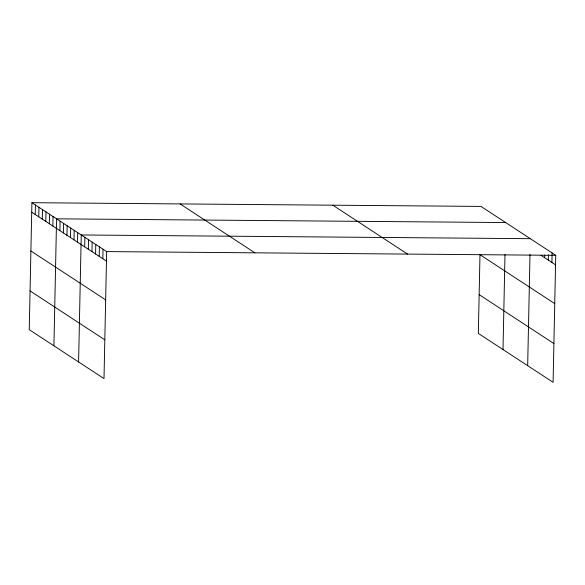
<?xml version="1.0" encoding="UTF-8"?>
<svg xmlns="http://www.w3.org/2000/svg" width="585" height="585" viewBox="0 0 585 585"><rect width="100%" height="100%" fill="white"/><g stroke="black" fill="none" stroke-linecap="round" stroke-linejoin="round"><path stroke-width="0.88" d="M31.912 202.695L29.25 329.684L104.006 378.583L106.667 251.594L31.912 202.695L480.994 206.417L555.75 255.316L553.088 382.305L478.333 333.406L479.985 254.702L554.741 303.6M35.232 214.512L35.436 204.999M38.756 216.816L38.961 207.302M42.281 219.119L42.486 209.605M45.805 221.43L46.01 211.916M49.33 223.733L49.535 214.22M52.855 226.037L53.052 216.523M53.922 345.823L56.577 218.827L505.667 222.556M59.904 230.651L60.101 221.137M63.429 232.954L63.626 223.441M66.953 235.258L67.151 225.744M70.478 237.561L70.675 228.048M74.002 239.872L74.2 230.358M77.527 242.175L77.725 232.662M78.587 361.954L81.249 234.965L530.332 238.687M84.679 246.855L84.883 237.342M88.313 249.232L88.51 239.718M91.94 251.608L92.145 242.088M95.574 253.978L95.772 244.464M99.209 256.354L99.406 246.841M102.836 258.731L103.033 249.217M503.005 349.545L504.994 254.607M527.67 365.683L530.003 254.519M544.657 257.707L544.715 255.111M548.291 260.084L548.401 254.892M551.918 262.453L552.116 252.939M106.667 251.594L555.75 255.316M541.03 255.331L555.553 264.829M479.144 294.643L553.9 343.541M332.799 205.189L407.555 254.087M180.107 203.924L254.863 252.822M31.714 212.209L106.47 261.107M30.895 250.972L105.658 299.871M30.062 290.913L104.817 339.819"/></g></svg>
